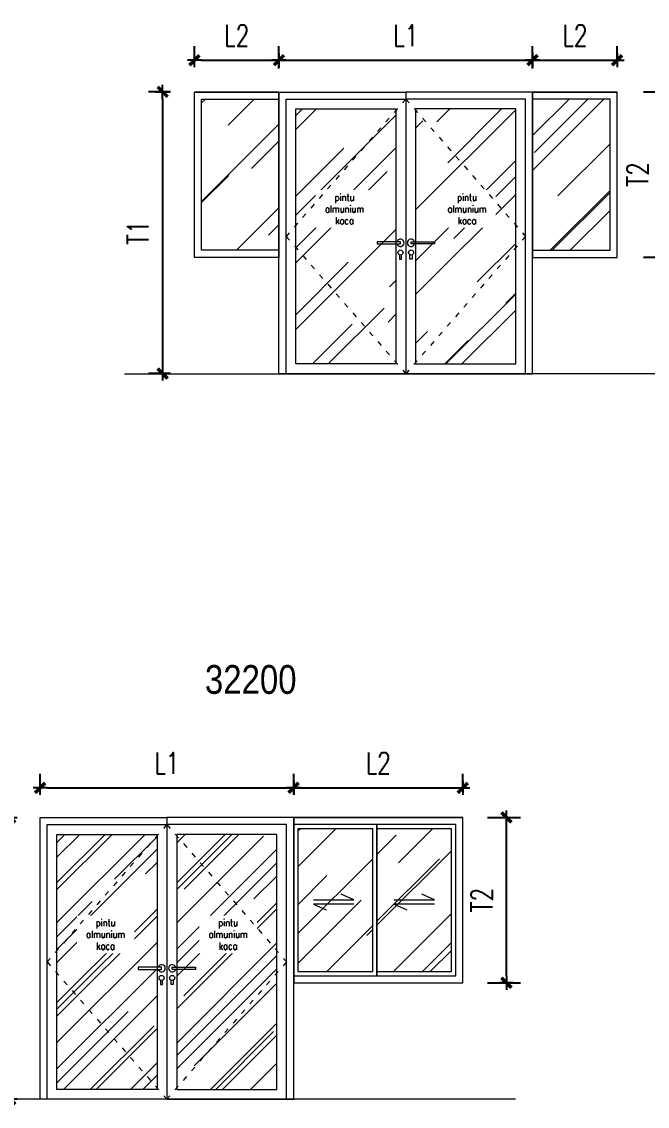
# Model space of a CAD drawing. Header units: centimetres. Extents: x 241563 to 294181, y -34797 to 61752.
# Drawn here: x 269485 to 273925, y 6713 to 14411 of the extents above; entities that cross this region are included whole.
import ezdxf

# ---------------------------------------------------------------- set-up
doc = ezdxf.new("R2010")
doc.units = ezdxf.units.CM
doc.header["$MEASUREMENT"] = 0
doc.linetypes.add('ACAD_ISO03W100', pattern=[30, 12, -18])
doc.layers.add('0.00', color=130, linetype='Continuous', lineweight=0)
doc.layers.add('0.09', color=30, linetype='Continuous', lineweight=9)
doc.styles.add('51DIM', font='SIMPLEX.shx', dxfattribs={"width": 0.85})
doc.styles.add('ISO', font='ARIALN.TTF')
doc.styles.add('TEXT', font='simplex.shx', dxfattribs={"width": 0.75})
doc.dimstyles.new('D100B', dxfattribs={"dimscale": 100, "dimtxt": 1.5, "dimasz": 0.5, "dimexe": 1, "dimexo": 2, "dimgap": 1, "dimtad": 1, "dimdec": 0, "dimzin": 0, "dimdsep": 46, "dimtxsty": 'TEXT', "dimblk1": 'tick', "dimblk2": 'tick', "dimsah": 1, "dimcen": 0, "dimclre": 15, "dimadec": 0, "dimazin": 0, "dimtfac": 1, "dimtdec": 0, "dimtix": 1, "dimtmove": 2, "dimatfit": 3, "dimldrblk": 'tick', "dimfxl": 1, "dimtolj": 1, "dimtzin": 0, "dimarcsym": 0})
pattern_1 = [(45, (17879.96, -5045.95), (424.2641, 1131.37085), [7500, -1000, 2500, -500]), (45, (18173.4, -4398.95), (-823.7794, 116.6726), [1500, -165, 3000, -375]), (45, (17756.22, -4568.66), (1601.59686, 2075.3584), [4000, -700, 2000, -500])]
pattern_2 = [(45, (17879.96, -2166.3), (424.2641, 1131.37085), [7500, -1000, 2500, -500]), (45, (18173.4, -1519.3), (-823.7794, 116.6726), [1500, -165, 3000, -375]), (45, (17756.22, -1689), (1601.59686, 2075.3584), [4000, -700, 2000, -500])]
pattern_3 = [(45, (18792.8, -10194.7), (254.55844, 678.8225), [4500, -600, 1500, -300]), (45, (18968.87, -9806.5), (-494.26764, 70.0036), [900, -99, 1800, -225]), (45, (18718.56, -9908.32), (960.95812, 1245.21504), [2400, -420, 1200, -300])]

# ---------------------------------------------------------------- blocks, each defined once
blk = doc.blocks.new('tick')
for p, q in [((-1, 0), (1, 0)), ((0, 1), (0, -1))]:
    blk.add_line(p, q)
at = {"const_width": 0.5}
blk.add_lwpolyline([(-0.71, -0.71), (0.71, 0.71)], dxfattribs=at)
blk = doc.blocks.new('*D137')
at = {"color": 15, "linetype": 'Continuous', "lineweight": -2, "ltscale": 2, "transparency": 16777216}
for p, q in [((273897.6, 13913.6), (274131.6, 13913.6)), ((273897.6, 12740.2), (274131.6, 12740.2))]:
    blk.add_line(p, q, dxfattribs=at)
at = {"color": 0, "linetype": 'Continuous', "lineweight": -2, "ltscale": 2, "transparency": 16777216}
blk.add_line((274031.6, 12790.2), (274031.6, 13863.6), dxfattribs=at)
at = {"layer": 'Defpoints', "color": 0, "linetype": 'Continuous', "ltscale": 2, "transparency": 16777216}
for p in [(273697.6, 13913.6), (274031.6, 13913.6), (273697.6, 12740.2)]:
    blk.add_point(p, dxfattribs=at)
at = {"color": 0, "linetype": 'Continuous', "lineweight": -2, "ltscale": 2, "transparency": 16777216, "xscale": 50, "yscale": 50, "zscale": 50}
for p, rotation in [((274031.6, 13913.6), 90), ((274031.6, 12740.2), 270)]:
    blk.add_blockref('tick', p, dxfattribs=dict(at, rotation=rotation))
at = {"color": 0, "linetype": 'Continuous', "ltscale": 2, "transparency": 16777216, "insert": (273856.6, 13326.9), "char_height": 150, "attachment_point": 5, "rotation": 90, "style": 'TEXT'}
blk.add_mtext('\\A1;T2', dxfattribs=at)
blk = doc.blocks.new('*D138')
at = {"color": 15, "linetype": 'Continuous', "lineweight": -2, "ltscale": 2, "transparency": 16777216}
for p, q in [((270540.6, 13913.6), (270385.6, 13913.6)), ((270540.6, 11913.6), (270385.6, 11913.6))]:
    blk.add_line(p, q, dxfattribs=at)
at = {"color": 0, "linetype": 'Continuous', "lineweight": -2, "ltscale": 2, "transparency": 16777216}
blk.add_line((270485.6, 13863.6), (270485.6, 11963.6), dxfattribs=at)
at = {"layer": 'Defpoints', "color": 0, "linetype": 'Continuous', "ltscale": 2, "transparency": 16777216}
for p in [(270740.6, 13913.6), (270485.6, 11913.6), (270740.6, 11913.6)]:
    blk.add_point(p, dxfattribs=at)
at = {"color": 0, "linetype": 'Continuous', "lineweight": -2, "ltscale": 2, "transparency": 16777216, "xscale": 50, "yscale": 50, "zscale": 50}
for p, rotation in [((270485.6, 13913.6), 90), ((270485.6, 11913.6), 270)]:
    blk.add_blockref('tick', p, dxfattribs=dict(at, rotation=rotation))
at = {"color": 0, "linetype": 'Continuous', "ltscale": 2, "transparency": 16777216, "insert": (270310.6, 12913.6), "char_height": 150, "attachment_point": 5, "rotation": 90, "style": 'TEXT'}
blk.add_mtext('\\A1;T1', dxfattribs=at)
blk = doc.blocks.new('*D139')
at = {"color": 15, "linetype": 'Continuous', "lineweight": -2, "ltscale": 2, "transparency": 16777216}
for p, q in [((270711.2, 14112.1), (270711.2, 14237.8)), ((271311.2, 14079), (271311.2, 14237.8))]:
    blk.add_line(p, q, dxfattribs=at)
at = {"color": 0, "linetype": 'Continuous', "lineweight": -2, "ltscale": 2, "transparency": 16777216}
blk.add_line((270761.2, 14137.8), (271261.2, 14137.8), dxfattribs=at)
at = {"layer": 'Defpoints', "color": 0, "linetype": 'Continuous', "ltscale": 2, "transparency": 16777216}
for p in [(271311.2, 14137.8), (270711.2, 13912.1), (271311.2, 13879)]:
    blk.add_point(p, dxfattribs=at)
at = {"color": 0, "linetype": 'Continuous', "lineweight": -2, "ltscale": 2, "transparency": 16777216, "xscale": 50, "yscale": 50, "zscale": 50, "rotation": 180}
blk.add_blockref('tick', (270711.2, 14137.8), dxfattribs=at)
at = {"color": 0, "linetype": 'Continuous', "lineweight": -2, "ltscale": 2, "transparency": 16777216, "xscale": 50, "yscale": 50, "zscale": 50}
blk.add_blockref('tick', (271311.2, 14137.8), dxfattribs=at)
at = {"color": 0, "linetype": 'Continuous', "ltscale": 2, "transparency": 16777216, "insert": (271011.2, 14312.8), "char_height": 150, "attachment_point": 5, "style": 'TEXT'}
blk.add_mtext('\\A1;L2', dxfattribs=at)
blk = doc.blocks.new('*D140')
at = {"color": 15, "linetype": 'Continuous', "lineweight": -2, "ltscale": 2, "transparency": 16777216}
for p, q in [((271311.2, 14079), (271311.2, 14237.8)), ((273111.2, 14079), (273111.2, 14237.8))]:
    blk.add_line(p, q, dxfattribs=at)
at = {"color": 0, "linetype": 'Continuous', "lineweight": -2, "ltscale": 2, "transparency": 16777216}
blk.add_line((271361.2, 14137.8), (273061.2, 14137.8), dxfattribs=at)
at = {"layer": 'Defpoints', "color": 0, "linetype": 'Continuous', "ltscale": 2, "transparency": 16777216}
for p in [(273111.2, 14137.8), (271311.2, 13879), (273111.2, 13879)]:
    blk.add_point(p, dxfattribs=at)
at = {"color": 0, "linetype": 'Continuous', "lineweight": -2, "ltscale": 2, "transparency": 16777216, "xscale": 50, "yscale": 50, "zscale": 50, "rotation": 180}
blk.add_blockref('tick', (271311.2, 14137.8), dxfattribs=at)
at = {"color": 0, "linetype": 'Continuous', "lineweight": -2, "ltscale": 2, "transparency": 16777216, "xscale": 50, "yscale": 50, "zscale": 50}
blk.add_blockref('tick', (273111.2, 14137.8), dxfattribs=at)
at = {"color": 0, "linetype": 'Continuous', "ltscale": 2, "transparency": 16777216, "insert": (272211.2, 14312.8), "char_height": 150, "attachment_point": 5, "style": 'TEXT'}
blk.add_mtext('\\A1;L1', dxfattribs=at)
blk = doc.blocks.new('*D141')
at = {"color": 15, "linetype": 'Continuous', "lineweight": -2, "ltscale": 2, "transparency": 16777216}
for p, q in [((273111.2, 14079), (273111.2, 14237.8)), ((273711.2, 14113.6), (273711.2, 14237.8))]:
    blk.add_line(p, q, dxfattribs=at)
at = {"color": 0, "linetype": 'Continuous', "lineweight": -2, "ltscale": 2, "transparency": 16777216}
blk.add_line((273161.2, 14137.8), (273661.2, 14137.8), dxfattribs=at)
at = {"layer": 'Defpoints', "color": 0, "linetype": 'Continuous', "ltscale": 2, "transparency": 16777216}
for p in [(273711.2, 14137.8), (273111.2, 13879), (273711.2, 13913.6)]:
    blk.add_point(p, dxfattribs=at)
at = {"color": 0, "linetype": 'Continuous', "lineweight": -2, "ltscale": 2, "transparency": 16777216, "xscale": 50, "yscale": 50, "zscale": 50, "rotation": 180}
blk.add_blockref('tick', (273111.2, 14137.8), dxfattribs=at)
at = {"color": 0, "linetype": 'Continuous', "lineweight": -2, "ltscale": 2, "transparency": 16777216, "xscale": 50, "yscale": 50, "zscale": 50}
blk.add_blockref('tick', (273711.2, 14137.8), dxfattribs=at)
at = {"color": 0, "linetype": 'Continuous', "ltscale": 2, "transparency": 16777216, "insert": (273411.2, 14312.8), "char_height": 150, "attachment_point": 5, "style": 'TEXT'}
blk.add_mtext('\\A1;L2', dxfattribs=at)
blk = doc.blocks.new('*D164')
at = {"color": 15, "linetype": 'Continuous', "lineweight": -2, "ltscale": 2, "transparency": 16777216}
for p, q in [((269415.7, 8763.3), (269304, 8763.3)), ((269415.7, 6763.3), (269304, 6763.3))]:
    blk.add_line(p, q, dxfattribs=at)
at = {"color": 0, "linetype": 'Continuous', "lineweight": -2, "ltscale": 2, "transparency": 16777216}
blk.add_line((269404, 8713.3), (269404, 6813.3), dxfattribs=at)
at = {"layer": 'Defpoints', "color": 0, "linetype": 'Continuous', "ltscale": 2, "transparency": 16777216}
for p in [(269615.7, 8763.3), (269404, 6763.3), (269615.7, 6763.3)]:
    blk.add_point(p, dxfattribs=at)
at = {"color": 0, "linetype": 'Continuous', "lineweight": -2, "ltscale": 2, "transparency": 16777216, "xscale": 50, "yscale": 50, "zscale": 50}
for p, rotation in [((269404, 8763.3), 90), ((269404, 6763.3), 270)]:
    blk.add_blockref('tick', p, dxfattribs=dict(at, rotation=rotation))
at = {"color": 0, "linetype": 'Continuous', "ltscale": 2, "transparency": 16777216, "insert": (269229, 7763.3), "char_height": 150, "attachment_point": 5, "rotation": 90, "style": 'TEXT'}
blk.add_mtext('\\A1;T1', dxfattribs=at)
blk = doc.blocks.new('*D165')
at = {"color": 15, "linetype": 'Continuous', "lineweight": -2, "ltscale": 2, "transparency": 16777216}
for p, q in [((269615.7, 8963.3), (269615.7, 9074)), ((271415.7, 8963.3), (271415.7, 9074))]:
    blk.add_line(p, q, dxfattribs=at)
at = {"color": 0, "linetype": 'Continuous', "lineweight": -2, "ltscale": 2, "transparency": 16777216}
blk.add_line((269665.7, 8974), (271365.7, 8974), dxfattribs=at)
at = {"layer": 'Defpoints', "color": 0, "linetype": 'Continuous', "ltscale": 2, "transparency": 16777216}
for p in [(271415.7, 8974), (269615.7, 8763.3), (271415.7, 8763.3)]:
    blk.add_point(p, dxfattribs=at)
at = {"color": 0, "linetype": 'Continuous', "lineweight": -2, "ltscale": 2, "transparency": 16777216, "xscale": 50, "yscale": 50, "zscale": 50, "rotation": 180}
blk.add_blockref('tick', (269615.7, 8974), dxfattribs=at)
at = {"color": 0, "linetype": 'Continuous', "lineweight": -2, "ltscale": 2, "transparency": 16777216, "xscale": 50, "yscale": 50, "zscale": 50}
blk.add_blockref('tick', (271415.7, 8974), dxfattribs=at)
at = {"color": 0, "linetype": 'Continuous', "ltscale": 2, "transparency": 16777216, "insert": (270515.7, 9149), "char_height": 150, "attachment_point": 5, "style": 'TEXT'}
blk.add_mtext('\\A1;L1', dxfattribs=at)
blk = doc.blocks.new('*D166')
at = {"color": 15, "linetype": 'Continuous', "lineweight": -2, "ltscale": 2, "transparency": 16777216}
for p, q in [((271415.7, 8963.3), (271415.7, 9074)), ((272615.7, 8963.3), (272615.7, 9074))]:
    blk.add_line(p, q, dxfattribs=at)
at = {"color": 0, "linetype": 'Continuous', "lineweight": -2, "ltscale": 2, "transparency": 16777216}
blk.add_line((271465.7, 8974), (272565.7, 8974), dxfattribs=at)
at = {"layer": 'Defpoints', "color": 0, "linetype": 'Continuous', "ltscale": 2, "transparency": 16777216}
for p in [(272615.7, 8974), (271415.7, 8763.3), (272615.7, 8763.3)]:
    blk.add_point(p, dxfattribs=at)
at = {"color": 0, "linetype": 'Continuous', "lineweight": -2, "ltscale": 2, "transparency": 16777216, "xscale": 50, "yscale": 50, "zscale": 50, "rotation": 180}
blk.add_blockref('tick', (271415.7, 8974), dxfattribs=at)
at = {"color": 0, "linetype": 'Continuous', "lineweight": -2, "ltscale": 2, "transparency": 16777216, "xscale": 50, "yscale": 50, "zscale": 50}
blk.add_blockref('tick', (272615.7, 8974), dxfattribs=at)
at = {"color": 0, "linetype": 'Continuous', "ltscale": 2, "transparency": 16777216, "insert": (272015.7, 9149), "char_height": 150, "attachment_point": 5, "style": 'TEXT'}
blk.add_mtext('\\A1;L2', dxfattribs=at)
blk = doc.blocks.new('*D167')
at = {"color": 15, "linetype": 'Continuous', "lineweight": -2, "ltscale": 2, "transparency": 16777216}
for p, q in [((272791.8, 8763.3), (273025.8, 8763.3)), ((272791.8, 7589.9), (273025.8, 7589.9))]:
    blk.add_line(p, q, dxfattribs=at)
at = {"color": 0, "linetype": 'Continuous', "lineweight": -2, "ltscale": 2, "transparency": 16777216}
blk.add_line((272925.8, 7639.9), (272925.8, 8713.3), dxfattribs=at)
at = {"layer": 'Defpoints', "color": 0, "linetype": 'Continuous', "ltscale": 2, "transparency": 16777216}
for p in [(272591.8, 8763.3), (272925.8, 8763.3), (272591.8, 7589.9)]:
    blk.add_point(p, dxfattribs=at)
at = {"color": 0, "linetype": 'Continuous', "lineweight": -2, "ltscale": 2, "transparency": 16777216, "xscale": 50, "yscale": 50, "zscale": 50}
for p, rotation in [((272925.8, 8763.3), 90), ((272925.8, 7589.9), 270)]:
    blk.add_blockref('tick', p, dxfattribs=dict(at, rotation=rotation))
at = {"color": 0, "linetype": 'Continuous', "ltscale": 2, "transparency": 16777216, "insert": (272750.8, 8176.6), "char_height": 150, "attachment_point": 5, "rotation": 90, "style": 'TEXT'}
blk.add_mtext('\\A1;T2', dxfattribs=at)

msp = doc.modelspace()

# ---------------------------------------------------------------- hatches: boundary and pattern name
at = {"layer": '0.00', "linetype": 'Continuous', "ltscale": 2}
h = msp.add_hatch(dxfattribs=at)
h.set_pattern_fill('AR-RROOF', color=4, scale=500, angle=45)
h.set_pattern_definition(pattern_2)
h.paths.add_polyline_path([(270761.2, 13862.1), (271311.2, 13862.1), (271311.2, 12788.7), (270761.2, 12788.7)])
h = msp.add_hatch(dxfattribs=at)
h.set_pattern_fill('AR-RROOF', color=4, scale=500, angle=45)
h.set_pattern_definition(pattern_2)
h.paths.add_polyline_path([(273661.2, 13862.1), (273111.2, 13862.1), (273111.2, 12788.7), (273661.2, 12788.7)])
h = msp.add_hatch(dxfattribs=at)
h.set_pattern_fill('AR-RROOF', color=4, scale=500, angle=45)
h.set_pattern_definition(pattern_1)
h.paths.add_polyline_path([(272141.2, 11982.1), (271431.2, 11982.1), (271431.2, 13792.1), (272141.2, 13792.1)])
h = msp.add_hatch(dxfattribs=at)
h.set_pattern_fill('AR-RROOF', color=4, scale=500, angle=45)
h.set_pattern_definition(pattern_1)
h.paths.add_polyline_path([(272281.2, 11982.1), (272991.2, 11982.1), (272991.2, 13792.1), (272281.2, 13792.1)])
h = msp.add_hatch(dxfattribs=at)
h.set_pattern_fill('AR-RROOF', color=4, scale=300, angle=45)
h.set_pattern_definition(pattern_3)
h.paths.add_polyline_path([(270445.7, 6833.3), (269735.7, 6833.3), (269735.7, 8643.3), (270445.7, 8643.3)])
h = msp.add_hatch(dxfattribs=at)
h.set_pattern_fill('AR-RROOF', color=4, scale=300, angle=45)
h.set_pattern_definition(pattern_3)
h.paths.add_polyline_path([(270585.7, 6833.3), (271295.7, 6833.3), (271295.7, 8643.3), (270585.7, 8643.3)])
h = msp.add_hatch(dxfattribs=at)
h.set_pattern_fill('AR-RROOF', color=4, scale=500, angle=45)
h.set_pattern_definition([(45, (-2919, -10247.63), (424.2641, 1131.37085), [7500, -1000, 2500, -500]), (45, (-2625.6, -9600.6), (-823.7794, 116.6726), [1500, -165, 3000, -375]), (45, (-3042.76, -9770.34), (1601.59686, 2075.3584), [4000, -700, 2000, -500])])
h.paths.add_polyline_path([(272535.7, 8683.3), (272006.6, 8683.3), (272006.6, 7669.9), (272535.7, 7669.9)])
h.paths.add_polyline_path([(271976.6, 8683.3), (271445.7, 8683.3), (271445.7, 7669.9), (271976.6, 7669.9)])

# ---------------------------------------------------------------- linework, layer by layer
at = {"layer": '0.00', "color": 40, "linetype": 'Continuous', "ltscale": 2, "true_color": 0xf8d731}
for p, q in [((271311.2, 13912.1), (270711.2, 13912.1)), ((273111.2, 13912.1), (273711.2, 13912.1)), ((271415.7, 8763.3), (272015.7, 8763.3)), ((272015.7, 8763.3), (272615.7, 8763.3))]:
    msp.add_line(p, q, dxfattribs=at)
at = {"layer": '0.00', "color": 40, "linetype": 'Continuous', "ltscale": 0.5, "true_color": 0xf8d731}
for p, q in [((270214.6, 11912.1), (272513, 11912.1)), ((274234.5, 11912.1), (271909.4, 11912.1)), ((272989.2, 6763.3), (268955.2, 6763.3))]:
    msp.add_line(p, q, dxfattribs=at)
at = {"layer": '0.00', "color": 40, "linetype": 'Continuous', "ltscale": 2, "true_color": 0xf8d731}
for points in [[(270711.2, 13912.1), (271311.2, 13912.1), (271311.2, 12738.7), (270711.2, 12738.7)], [(270761.2, 13862.1), (271311.2, 13862.1), (271311.2, 12788.7), (270761.2, 12788.7)], [(273711.2, 13912.1), (273111.2, 13912.1), (273111.2, 12738.7), (273711.2, 12738.7)], [(273661.2, 13862.1), (273111.2, 13862.1), (273111.2, 12788.7), (273661.2, 12788.7)], [(272006.6, 8713.3), (271415.7, 8713.3), (271415.7, 7639.9), (272006.6, 7639.9)], [(272565.7, 8713.3), (272006.6, 8713.3), (272006.6, 7639.9), (272565.7, 7639.9)], [(271976.6, 8683.3), (271445.7, 8683.3), (271445.7, 7669.9), (271976.6, 7669.9)], [(272535.7, 8683.3), (272006.6, 8683.3), (272006.6, 7669.9), (272535.7, 7669.9)]]:
    msp.add_lwpolyline(points, close=True, dxfattribs=at)
at = {"layer": '0.00', "color": 40, "linetype": 'Continuous', "ltscale": 0.5, "true_color": 0xf8d731}
for points in [[(272211.2, 11912.1), (271311.2, 11912.1), (271311.2, 13912.1), (272211.2, 13912.1)], [(272211.2, 11912.1), (271361.2, 11912.1), (271361.2, 13862.1), (272211.2, 13862.1)], [(272211.2, 11912.1), (273111.2, 11912.1), (273111.2, 13912.1), (272211.2, 13912.1)], [(272211.2, 11912.1), (273061.2, 11912.1), (273061.2, 13862.1), (272211.2, 13862.1)], [(272141.2, 11982.1), (271431.2, 11982.1), (271431.2, 13792.1), (272141.2, 13792.1)], [(272281.2, 11982.1), (272991.2, 11982.1), (272991.2, 13792.1), (272281.2, 13792.1)], [(272173.7, 12849.6), (272008.4, 12849.6), (272008.4, 12833.9), (272173.7, 12833.9)], [(272248.6, 12849.6), (272414, 12849.6), (272414, 12833.9), (272248.6, 12833.9)], [(270515.7, 6763.3), (269615.7, 6763.3), (269615.7, 8763.3), (270515.7, 8763.3)], [(270515.7, 6763.3), (269665.7, 6763.3), (269665.7, 8713.3), (270515.7, 8713.3)], [(270515.7, 6763.3), (271415.7, 6763.3), (271415.7, 8763.3), (270515.7, 8763.3)], [(270515.7, 6763.3), (271365.7, 6763.3), (271365.7, 8713.3), (270515.7, 8713.3)], [(270445.7, 6833.3), (269735.7, 6833.3), (269735.7, 8643.3), (270445.7, 8643.3)], [(270585.7, 6833.3), (271295.7, 6833.3), (271295.7, 8643.3), (270585.7, 8643.3)], [(270478.2, 7700.9), (270312.9, 7700.9), (270312.9, 7685.1), (270478.2, 7685.1)], [(270553.1, 7700.9), (270718.5, 7700.9), (270718.5, 7685.1), (270553.1, 7685.1)]]:
    msp.add_lwpolyline(points, close=True, dxfattribs=at)
for points in [[(272166.3, 12756.6), (272166.3, 12726.7), (272181.2, 12726.7), (272181.2, 12756.6)], [(272256.1, 12756.6), (272256.1, 12726.7), (272241.2, 12726.7), (272241.2, 12756.6)], [(270470.8, 7607.8), (270470.8, 7578), (270485.6, 7578), (270485.6, 7607.8)], [(270560.6, 7607.8), (270560.6, 7578), (270545.7, 7578), (270545.7, 7607.8)]]:
    msp.add_lwpolyline(points, dxfattribs=at)
at = {"layer": '0.00', "color": 40, "linetype": 'Continuous', "ltscale": 2, "true_color": 0xf8d731}
for points in [[(272015.7, 8763.3), (271415.7, 8763.3), (271415.7, 7589.9), (272015.7, 7589.9)], [(272015.7, 7589.9), (272615.7, 7589.9), (272615.7, 8763.3), (272015.7, 8763.3)], [(271556.4, 8177.9), (271843.5, 8177.9), (271753.3, 8218.6)], [(272128.1, 8177.9), (272415.2, 8177.9), (272325, 8218.6)], [(271843.5, 8149), (271556.4, 8149), (271646.6, 8108.4)], [(272415.2, 8149), (272128.1, 8149), (272218.3, 8108.4)]]:
    msp.add_lwpolyline(points, dxfattribs=at)
at = {"layer": '0.00', "color": 40, "linetype": 'Continuous', "ltscale": 0.5, "true_color": 0xf8d731}
for centre in [(272173.7, 12773.1), (272248.6, 12773.1), (270478.2, 7624.4), (270553.1, 7624.4)]:
    msp.add_circle(centre, 18.1, dxfattribs=at)
for centre, start, end in [((272173.7, 12841.8), 197.67913, 162.32087), ((272248.6, 12841.8), 17.67913, 342.32087), ((270478.2, 7693), 197.67913, 162.32087), ((270553.1, 7693), 17.67913, 342.32087)]:
    msp.add_arc(centre, 25.9, start, end, dxfattribs=at)

# ---------------------------------------------------------------- texts
at = {"layer": '0.00', "color": 40, "linetype": 'Continuous', "ltscale": 2, "true_color": 0xf8d731, "insert": (270785.9, 9845), "char_height": 204.1, "width": 604.134, "attachment_point": 1, "style": 'ISO'}
msp.add_mtext('32200', dxfattribs=at)

# ---------------------------------------------------------------- dimensions: what is measured, and where the dimension line sits
at = {"linetype": 'Continuous', "ltscale": 2}
for base, p1, p2, text, picture, middle in [((271311.2, 14137.8), (270711.2, 13912.1), (271311.2, 13879), 'L2', '*D139', (271011.2, 14312.8)), ((273111.2, 14137.8), (271311.2, 13879), (273111.2, 13879), 'L1', '*D140', (272211.2, 14312.8)), ((273711.2, 14137.8), (273111.2, 13879), (273711.2, 13913.6), 'L2', '*D141', (273411.2, 14312.8)), ((271415.7, 8974), (269615.7, 8763.3), (271415.7, 8763.3), 'L1', '*D165', (270515.7, 9149)), ((272615.7, 8974), (271415.7, 8763.3), (272615.7, 8763.3), 'L2', '*D166', (272015.7, 9149))]:
    dim = msp.add_linear_dim(base=base, p1=p1, p2=p2, text=text, dimstyle='D100B', dxfattribs=at)
    dim.commit()
    dim.dimension.update_dxf_attribs({"geometry": picture, "text_midpoint": middle})
for base, p1, p2, text, picture, middle in [((270485.6, 11913.6), (270740.6, 13913.6), (270740.6, 11913.6), 'T1', '*D138', (270310.6, 12913.6)), ((274031.6, 13913.6), (273697.6, 12740.2), (273697.6, 13913.6), 'T2', '*D137', (273856.6, 13326.9)), ((269404, 6763.3), (269615.7, 8763.3), (269615.7, 6763.3), 'T1', '*D164', (269229, 7763.3)), ((272925.8, 8763.3), (272591.8, 7589.9), (272591.8, 8763.3), 'T2', '*D167', (272750.8, 8176.6))]:
    dim = msp.add_linear_dim(base=base, p1=p1, p2=p2, angle=90, text=text, dimstyle='D100B', dxfattribs=at)
    dim.commit()
    dim.dimension.update_dxf_attribs({"geometry": picture, "text_midpoint": middle})

# ---------------------------------------------------------------- next in the draw order: texts
at = {"layer": '0.09', "color": 2, "lineweight": 18, "char_height": 50, "width": 357.616, "attachment_point": 5, "style": '51DIM', "bg_fill": 3, "box_fill_scale": 1.5, "bg_fill_color": 256, "bg_fill_transparency": 0}
for insert in [(271776.5, 13082.2), (272645.9, 13082.2), (270080.9, 7933.4), (270950.4, 7933.4)]:
    msp.add_mtext('{\\C256;pintu \\Palmunium \\Pkaca}', dxfattribs=dict(at, insert=insert))

# ---------------------------------------------------------------- next in the draw order: linework, layer by layer
at = {"layer": '0.00', "color": 40, "linetype": 'ACAD_ISO03W100', "ltscale": 3, "true_color": 0xf8d731}
for points in [[(272211.2, 13862.1), (271361.2, 12887.1), (272211.2, 11912.1)], [(272211.2, 13862.1), (273061.2, 12887.1), (272211.2, 11912.1)], [(270515.7, 8713.3), (269665.7, 7738.3), (270515.7, 6763.3)], [(270515.7, 8713.3), (271365.7, 7738.3), (270515.7, 6763.3)]]:
    msp.add_lwpolyline(points, dxfattribs=at)

doc.saveas('drawing.dxf')
